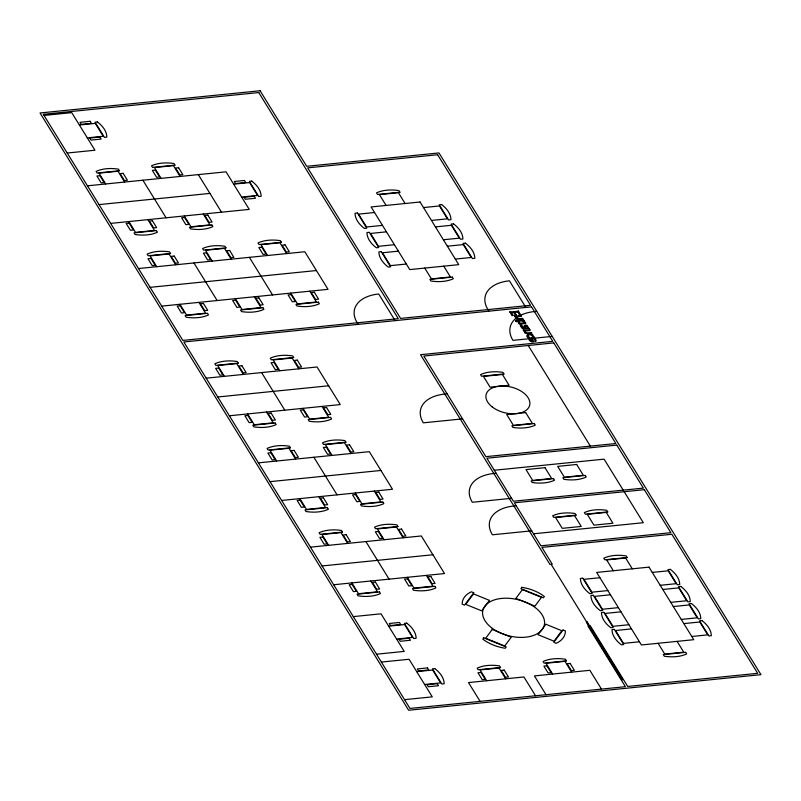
<?xml version="1.0" encoding="UTF-8"?>
<svg xmlns="http://www.w3.org/2000/svg" width="801" height="801" viewBox="0 0 801 801"><rect width="100%" height="100%" fill="white"/><g stroke="black" fill="none" stroke-linecap="round" stroke-linejoin="round"><path stroke-width="1.2" d="M533.927 337.231L532.925 335.098A2.733 1.612 13.7 0 0 531.303 334.327C528.79 333.096 524.435 335.739 528.229 337.802L529.541 337.281L528.199 336.851L527.949 335.489C531.143 332.996 532.495 337.161 533.927 337.231L534.017 336.831M513.061 315.183L511.959 315.694L509.826 311.679M512.96 315.584L511.308 312.34M516.285 314.653L515.183 315.153L513.641 312.11M516.184 315.053L514.653 312M515.834 316.525L515.023 316.996L514.673 315.864M519.609 322.332L518.617 322.823L517.786 321.471L515.954 321.662L515.594 320.53M520.58 314.433L519.479 314.933L517.816 311.689M515.734 316.926C514.763 320.72 521.381 319.289 523.073 319.028L522.622 318.297C521.161 318.498 515.233 319.909 516.745 316.425M520.48 314.833L518.347 310.818M515.504 320.931L517.336 320.74L517.136 319.849M518.778 320.981L518.678 321.381C521.481 319.819 523.173 321.762 524.955 322.182L523.564 320.47L518.227 320.65L518.027 319.759M520.45 323.594L519.398 324.085L519.048 322.953M516.645 316.826L521.421 316.345L521.071 315.214M521.621 325.136L520.5 325.256M521.531 325.536L521.351 323.504M529.161 328.33L523.123 329.051L521.411 327.619L520.99 325.857M524.505 328.03L522.663 327.929L522.082 325.747M524.555 330.653L523.744 331.133L523.393 330.002M521.261 323.904L525.796 323.444L525.446 322.312M525.266 328.34C522.823 325.717 528.32 325.627 527.038 328.16L525.356 327.939M524.455 331.053C523.494 334.858 530.112 333.426 531.794 333.166L531.343 332.435C529.882 332.635 523.954 334.047 525.466 330.563M529.06 328.73L528.029 327.669M525.366 330.963L530.142 330.483L529.791 329.351M531.053 338.693L530.002 339.183L530.032 340.095L532.475 340.986L531.153 338.292M535.208 341.386C538.172 341.496 533.786 336.17 530.632 337.982C526.527 339.063 531.303 343.018 533.736 341.616L531.974 338.212M535.178 341.336L534.547 339.224A1.962 1.161 13.7 0 0 533.396 338.683L531.884 338.613M520.35 323.994L520.4 325.657M527.929 328.07C529.341 324.525 521.101 324.735 524.405 328.43M44.025 115.444L71.74 112.641L94.939 150.228L67.224 153.031M79.369 124.996L95.309 123.384L103.249 136.26L87.309 137.872M87.449 185.812L226.042 171.814L249.241 209.401L110.648 223.399M233.672 184.17L249.612 182.558L257.562 195.434L241.622 197.046M99.054 204.605L209.922 193.411M374.538 212.515L358.608 214.127L366.548 227.003L382.488 225.391M423.519 207.569L439.459 205.957L447.399 218.833L431.459 220.445M386.462 231.839L370.523 233.441L378.472 246.318L394.412 244.706M435.434 226.893L451.374 225.281L459.323 238.157L443.384 239.759M138.503 268.545L304.821 251.744L328.02 289.341L161.702 306.132M398.387 251.154L382.447 252.766L390.387 265.642L406.327 264.03M447.358 246.207L463.298 244.595L471.248 257.471L455.308 259.083M150.107 287.339L316.425 270.538M509.726 312.08L518.247 311.209M511.208 312.74L513.541 312.51M514.552 312.4L517.716 312.08M536.73 311.339L534.427 311.569A40.821 24.11 13.7 0 0 512.93 340.365L552.199 336.4M514.572 316.265L520.97 315.614M517.035 320.25L517.927 320.16M518.948 323.354L525.346 322.713M520.89 326.257L522.012 326.197M523.293 330.402L529.691 329.752M206.167 378.182L317.046 366.988L340.245 404.575L229.366 415.779M217.772 396.986L328.65 385.782M447.118 393.812L444.815 394.052A40.821 24.11 13.7 0 0 423.318 422.838L462.588 418.873M258.423 462.858L369.301 451.664L392.5 489.251L281.622 500.455M270.027 481.651L380.906 470.457M494.287 470.247L604.094 459.153L623.218 490.152M496.139 473.241L493.827 473.481A40.821 24.11 13.7 0 0 472.34 502.267L511.609 498.302M516.214 505.771L513.902 506.002A40.821 24.11 13.7 0 0 492.405 534.798L531.674 530.833M310.448 547.163L421.326 535.959L444.525 573.556L333.647 584.75M533.506 533.796L643.313 522.713L624.189 491.714M322.042 565.957L432.92 554.753M599.909 577.711L583.969 579.313L591.919 592.189L607.859 590.587M652.254 572.425L668.194 570.813L676.144 583.689L660.204 585.301M353.311 616.61L381.026 613.816L404.225 651.403L376.51 654.207M610.442 594.773L594.502 596.385L602.452 609.251L618.382 607.649M662.787 589.486L678.727 587.874L686.667 600.75L670.727 602.362M388.655 626.172L404.595 624.56L412.545 637.436L396.605 639.048M620.965 611.834L605.035 613.446L612.975 626.322L628.915 624.71M673.311 606.547L689.25 604.935L697.2 617.811L681.261 619.423M631.498 628.895L615.558 630.507L623.508 643.383L639.448 641.771M683.844 623.609L699.784 621.997L707.734 634.873L691.794 636.485M381.366 662.067L409.081 659.273L432.28 696.86L404.555 699.663M416.71 671.628L432.65 670.016L440.59 682.893L424.65 684.505M525.176 325.066L526.878 325.296M529.972 333.767L531.403 333.927A2.733 1.612 13.7 0 1 532.014 334.117M523.283 319.949L524.285 320.43M533.616 337.601L534.818 338.082M525.867 307.434L509.426 280.811A40.821 24.11 13.7 0 0 487.939 309.597L488.9 311.168M518.678 321.381L519.509 322.733M528.239 345.491L590.337 446.107M632.319 568.83L625.651 558.017L606.657 559.939L613.336 570.743M677.085 641.371L683.754 652.174L664.77 654.097L658.102 643.293M405.086 203.514L398.417 192.711L379.424 194.623L386.102 205.436M443.754 266.162L450.422 276.976L431.429 278.888L424.76 268.085M551.138 564.355L589.075 625.831M395.133 320.64L378.703 294.007A40.821 24.11 13.7 0 0 357.216 322.803L358.177 324.365M601.471 689.11L589.866 670.307L534.427 675.914L546.032 694.707M571.644 672.149L564.975 661.346L545.982 663.258L552.65 674.072M286.598 253.587L279.929 242.783L260.936 244.695L267.614 255.509M309.797 291.184L316.465 301.987L297.481 303.899L290.813 293.096M535.539 695.769L523.944 676.965L468.505 682.572L480.099 701.366M198.328 174.618L221.527 212.205M249.381 257.341L272.58 294.938M505.721 678.807L499.043 668.004L480.059 669.916L486.728 680.73M180.105 176.45L173.437 165.647L154.443 167.559L161.111 178.373M203.304 214.047L209.972 224.851L190.978 226.773L184.31 215.96M231.159 259.184L224.49 248.38L205.497 250.292L212.175 261.106M254.358 296.781L261.026 307.584L242.042 309.506L235.374 298.693M298.823 368.83L292.155 358.017L273.161 359.939L279.829 370.743M322.022 406.417L328.69 417.231L309.707 419.143L303.028 408.34M351.078 453.506L344.41 442.693L325.416 444.615L332.085 455.419M374.277 491.093L380.946 501.907L361.952 503.819L355.284 493.015M403.103 537.801L396.425 526.998L377.441 528.91L384.11 539.724M426.302 575.388L432.971 586.202L413.977 588.114L407.308 577.311M142.888 180.215L166.087 217.802M193.942 262.948L217.141 300.535M261.607 372.585L284.806 410.182M313.862 457.261L337.061 494.848M365.887 541.556L389.086 579.153M124.666 182.057L117.997 171.244L99.004 173.166L105.672 183.97M147.865 219.644L154.533 230.448L135.539 232.37L128.871 221.567M175.719 264.781L169.051 253.977L150.067 255.899L156.736 266.703M198.918 302.377L205.587 313.181L186.603 315.103L179.935 304.29M243.384 374.427L236.716 363.624L217.722 365.536L224.39 376.34M266.583 412.014L273.251 422.828L254.267 424.74L247.589 413.937M295.639 459.103L288.971 448.29L269.977 450.212L276.645 461.016M318.838 496.69L325.506 507.504L306.523 509.416L299.844 498.612M347.664 543.398L340.996 532.595L322.002 534.507L328.67 545.321M370.863 580.995L377.531 591.799L358.538 593.721L351.869 582.908M473.741 592.76L464.53 605.105L462.167 604.144A31.87 18.823 13.7 0 1 471.378 591.799L473.741 592.76M473.521 593.901L465.721 604.365L481.701 610.863L489.511 600.41L473.521 593.901M483.764 637.826L482.793 639.128A31.87 18.823 13.7 0 0 505.261 648.269L506.232 646.968L483.764 637.826M521.892 587.343L520.92 588.645L543.398 597.786L544.37 596.485A31.87 18.823 13.7 0 0 521.892 587.343M492.225 629.476L485.676 638.257L504.72 646.007L511.268 637.226L492.225 629.476M522.442 589.606L515.884 598.387L534.928 606.137L541.486 597.356L522.442 589.606M545.841 624.239L538.032 634.702L554.022 641.2L561.831 630.747L545.841 624.239M563.013 629.997L553.801 642.342L556.164 643.303A31.87 18.823 13.7 0 0 565.376 630.958L563.013 629.997M260.095 90.753L40.05 112.981L408.64 710.247L760.95 674.662L438.978 152.931L306.713 166.298L260.095 90.753M258.753 92.556L43.324 114.313L182.858 340.415L398.287 318.658L258.753 92.556M90.163 121.291L80 122.313L81.251 124.355L91.414 123.324L90.163 121.291M97.432 121.942L95.079 122.183L104.45 137.371L106.813 137.131A31.87 18.823 13.7 0 0 97.432 121.942M99.885 137.051L89.722 138.072L90.974 140.105L101.136 139.084L99.885 137.051M119.499 170.743L97.091 173.006L96.11 171.414A31.87 18.823 13.7 0 1 118.518 169.151L119.499 170.743M174.938 165.146L152.53 167.409L151.549 165.807A31.87 18.823 13.7 0 1 173.957 163.544L174.938 165.146M99.905 175.679L96.901 175.99L101.156 182.878L104.16 182.578L99.905 175.679M123.144 173.336L120.14 173.637L124.395 180.535L127.399 180.225L123.144 173.336M155.344 170.082L152.34 170.393L156.596 177.281L159.599 176.981L155.344 170.082M178.583 167.739L175.579 168.04L179.835 174.928L182.838 174.628L178.583 167.739M437.636 154.733L307.674 167.86L400.59 318.418L530.552 305.291L437.636 154.733M244.465 180.465L234.303 181.487L235.554 183.529L245.717 182.498L244.465 180.465M251.734 181.116L249.381 181.356L258.753 196.545L261.116 196.305A31.87 18.823 13.7 0 0 251.734 181.116M254.187 196.225L244.025 197.246L245.286 199.279L255.449 198.258L254.187 196.225M399.919 192.21L377.511 194.473L376.53 192.871A31.87 18.823 13.7 0 1 398.938 190.608L399.919 192.21M129.161 223.079L126.157 223.389L130.413 230.277L133.417 229.977L129.161 223.079M152.4 220.736L149.397 221.036L153.652 227.925L156.646 227.624L152.4 220.736M184.6 217.482L181.597 217.782L185.852 224.68L188.856 224.37L184.6 217.482M207.839 215.139L204.836 215.439L209.081 222.328L212.085 222.027L207.839 215.139M420.074 202.002L371.103 206.948L409.772 269.597L458.743 264.65L420.074 202.002M156.445 230.608L134.037 232.871L135.029 234.473A31.87 18.823 13.7 0 0 157.427 232.21L156.445 230.608M211.885 225.011L189.477 227.274L190.458 228.866A31.87 18.823 13.7 0 0 212.866 226.603L211.885 225.011M357.406 213.016L355.043 213.256A31.87 18.823 13.7 0 0 364.425 228.445L366.778 228.205L357.406 213.016M441.581 204.515L439.228 204.756L448.6 219.945L450.953 219.704A31.87 18.823 13.7 0 0 441.581 204.515M369.321 232.33L366.968 232.57A31.87 18.823 13.7 0 0 376.35 247.769L378.703 247.529L369.321 232.33M453.506 223.829L451.143 224.07L460.525 239.269L462.878 239.028A31.87 18.823 13.7 0 0 453.506 223.829M170.553 253.476L148.155 255.739L147.164 254.137A31.87 18.823 13.7 0 1 169.572 251.874L170.553 253.476M225.992 247.879L203.584 250.142L202.603 248.54A31.87 18.823 13.7 0 1 225.011 246.277L225.992 247.879M281.431 242.282L259.023 244.545L258.042 242.943A31.87 18.823 13.7 0 1 280.45 240.68L281.431 242.282M150.968 258.413L147.965 258.723L152.22 265.612L155.214 265.311L150.968 258.413M174.207 256.07L171.204 256.37L175.449 263.269L178.453 262.958L174.207 256.07M206.408 252.816L203.404 253.116L207.649 260.015L210.653 259.704L206.408 252.816M229.647 250.473L226.643 250.773L230.888 257.662L233.892 257.361L229.647 250.473M261.847 247.219L258.843 247.519L263.088 254.418L266.092 254.107L261.847 247.219M285.076 244.876L282.082 245.176L286.327 252.065L289.331 251.764L285.076 244.876M381.246 251.654L378.893 251.894A31.87 18.823 13.7 0 0 388.265 267.083L390.618 266.843L381.246 251.654M465.421 243.154L463.068 243.384L472.44 258.583L474.803 258.343A31.87 18.823 13.7 0 0 465.421 243.154M452.335 277.126L429.927 279.389L430.908 280.991A31.87 18.823 13.7 0 0 453.316 278.728L452.335 277.126M180.215 305.812L177.211 306.112L181.467 313.011L184.47 312.71L180.215 305.812M203.454 303.469L200.45 303.769L204.706 310.658L207.709 310.357L203.454 303.469M235.654 300.215L232.65 300.515L236.906 307.414L239.91 307.103L235.654 300.215M258.893 297.872L255.889 298.172L260.145 305.061L263.149 304.76L258.893 297.872M291.093 294.618L288.09 294.918L292.345 301.807L295.349 301.506L291.093 294.618M314.332 292.265L311.329 292.575L315.584 299.464L318.588 299.163L314.332 292.265M207.499 313.341L185.091 315.604L186.082 317.196A31.87 18.823 13.7 0 0 208.49 314.933L207.499 313.341M262.938 307.744L240.53 310.007L241.522 311.599A31.87 18.823 13.7 0 0 263.93 309.336L262.938 307.744M318.377 302.147L295.97 304.41L296.961 306.002A31.87 18.823 13.7 0 0 319.359 303.739L318.377 302.147M531.514 306.863L183.829 341.977L409.982 708.444L625.411 686.687L587.924 625.951L590.227 625.711L627.714 686.457L757.676 673.331L671.849 534.267L541.897 547.383L552.289 564.234L549.987 564.475L420.535 354.703L552.8 341.346L531.514 306.863M238.217 363.113L215.809 365.376L214.828 363.784A31.87 18.823 13.7 0 1 237.236 361.521L238.217 363.113M293.657 357.516L271.249 359.779L270.267 358.187A31.87 18.823 13.7 0 1 292.675 355.924L293.657 357.516M218.623 368.06L215.629 368.36L219.874 375.248L222.878 374.948L218.623 368.06M241.862 365.707L238.858 366.017L243.114 372.906L246.117 372.605L241.862 365.707M274.062 362.463L271.068 362.763L275.314 369.651L278.317 369.351L274.062 362.463M297.301 360.11L294.297 360.42L298.553 367.309L301.556 367.008L297.301 360.11M553.761 342.908L423.809 356.034L485.897 456.65L615.859 443.534L553.761 342.908M503.939 373.977L481.531 376.24L480.54 374.638A31.87 18.823 13.7 0 1 502.948 372.375L503.939 373.977M502.427 374.478L483.444 376.39L490.112 387.203L509.096 385.281L502.427 374.478M247.879 415.459L244.876 415.759L249.131 422.648L252.135 422.347L247.879 415.459M271.118 413.106L268.115 413.416L272.37 420.305L275.374 420.004L271.118 413.106M303.319 409.852L300.315 410.162L304.57 417.051L307.574 416.75L303.319 409.852M326.558 407.509L323.554 407.809L327.809 414.708L330.803 414.397L326.558 407.509M275.164 422.978L252.756 425.241L253.747 426.843A31.87 18.823 13.7 0 0 276.145 424.58L275.164 422.978M330.603 417.381L308.195 419.644L309.186 421.246A31.87 18.823 13.7 0 0 331.584 418.983L330.603 417.381M525.696 412.605L506.713 414.517L513.381 425.321L532.365 423.409L525.696 412.605M290.473 447.789L268.065 450.052L267.083 448.46A31.87 18.823 13.7 0 1 289.491 446.197L290.473 447.789M345.912 442.192L323.504 444.455L322.523 442.863A31.87 18.823 13.7 0 1 344.931 440.6L345.912 442.192M534.277 423.569L511.869 425.832L512.86 427.424A31.87 18.823 13.7 0 0 535.268 425.161L534.277 423.569M270.878 452.735L267.884 453.036L272.13 459.924L275.133 459.624L270.878 452.735M294.117 450.382L291.113 450.693L295.369 457.581L298.373 457.281L294.117 450.382M326.317 447.138L323.314 447.439L327.569 454.327L330.573 454.027L326.317 447.138M349.556 444.785L346.553 445.086L350.808 451.984L353.812 451.674L349.556 444.785M616.82 445.096L486.868 458.222L513.411 501.236L643.373 488.109L616.82 445.096M544.98 467.674L525.987 469.586L532.665 480.4L551.649 478.477L544.98 467.674M576.67 464.47L557.686 466.392L564.355 477.196L583.338 475.273L576.67 464.47M300.135 500.134L297.131 500.435L301.386 507.323L304.39 507.023L300.135 500.134M323.374 497.781L320.37 498.082L324.625 504.98L327.629 504.67L323.374 497.781M355.574 494.527L352.57 494.838L356.825 501.726L359.829 501.426L355.574 494.527M378.813 492.184L375.809 492.485L380.064 499.383L383.058 499.073L378.813 492.184M553.561 478.638L531.153 480.9L532.144 482.492A31.87 18.823 13.7 0 0 554.542 480.23L553.561 478.638M585.251 475.434L562.843 477.696L563.834 479.298A31.87 18.823 13.7 0 0 586.242 477.036L585.251 475.434M327.419 507.654L305.011 509.917L306.002 511.519A31.87 18.823 13.7 0 0 328.4 509.256L327.419 507.654M382.858 502.057L360.45 504.32L361.431 505.922A31.87 18.823 13.7 0 0 383.839 503.659L382.858 502.057M644.334 489.681L514.382 502.808L540.925 545.821L670.888 532.695L644.334 489.681M342.498 532.094L320.09 534.357L319.108 532.755A31.87 18.823 13.7 0 1 341.516 530.492L342.498 532.094M397.937 526.497L375.529 528.76L374.548 527.158A31.87 18.823 13.7 0 1 396.946 524.895L397.937 526.497M322.903 537.03L319.899 537.331L324.155 544.229L327.158 543.919L322.903 537.03M346.142 534.688L343.138 534.988L347.394 541.877L350.397 541.576L346.142 534.688M378.342 531.433L375.339 531.734L379.594 538.632L382.598 538.322L378.342 531.433M401.581 529.091L398.578 529.391L402.833 536.28L405.837 535.979L401.581 529.091M576.079 515.123L553.671 517.386L552.68 515.784A31.87 18.823 13.7 0 1 575.088 513.521L576.079 515.123M607.769 511.919L585.361 514.182L584.38 512.59A31.87 18.823 13.7 0 1 606.788 510.327L607.769 511.919M574.567 515.624L555.584 517.536L562.252 528.35L581.236 526.427L574.567 515.624M606.267 512.42L587.273 514.342L593.942 525.146L612.935 523.233L606.267 512.42M352.16 584.43L349.156 584.73L353.401 591.629L356.405 591.318L352.16 584.43M375.399 582.087L372.395 582.387L376.64 589.276L379.644 588.975L375.399 582.087M407.599 578.833L404.595 579.133L408.84 586.022L411.844 585.721L407.599 578.833M430.828 576.48L427.834 576.79L432.079 583.679L435.083 583.378L430.828 576.48M627.153 557.516L604.755 559.779L603.764 558.187A31.87 18.823 13.7 0 1 626.172 555.924L627.153 557.516M379.444 591.959L357.036 594.222L358.017 595.814A31.87 18.823 13.7 0 0 380.425 593.551L379.444 591.959M434.883 586.352L412.475 588.615L413.456 590.217A31.87 18.823 13.7 0 0 435.864 587.954L434.883 586.352M649 567.138L596.655 572.425L641.421 644.975L693.766 639.689L649 567.138M582.768 578.212L580.415 578.442A31.87 18.823 13.7 0 0 589.796 593.641L592.149 593.401L582.768 578.212M670.317 569.361L667.964 569.601L677.336 584.8L679.699 584.56A31.87 18.823 13.7 0 0 670.317 569.361M593.301 595.273L590.948 595.503A31.87 18.823 13.7 0 0 600.319 610.702L602.682 610.462L593.301 595.273M680.85 586.432L678.497 586.662L687.869 601.861L690.222 601.621A31.87 18.823 13.7 0 0 680.85 586.432M399.449 622.467L389.286 623.488L390.538 625.531L400.7 624.5L399.449 622.467M406.718 623.118L404.365 623.358L413.737 638.547L416.099 638.307A31.87 18.823 13.7 0 0 406.718 623.118M603.834 612.334L601.471 612.575A31.87 18.823 13.7 0 0 610.853 627.764L613.206 627.523L603.834 612.334M691.383 603.493L689.02 603.724L698.402 618.923L700.755 618.682A31.87 18.823 13.7 0 0 691.383 603.493M409.171 638.217L399.008 639.248L400.26 641.281L410.432 640.259L409.171 638.217M587.203 622.007L586.312 622.097L621.926 679.799L622.818 679.709L587.203 622.007M614.357 629.396L612.004 629.636A31.87 18.823 13.7 0 0 621.386 644.825L623.739 644.585L614.357 629.396M701.906 620.555L699.553 620.795L708.925 635.984L711.288 635.744A31.87 18.823 13.7 0 0 701.906 620.555M427.494 667.914L417.331 668.945L418.593 670.978L428.755 669.956L427.494 667.914M434.773 668.575L432.42 668.805L441.792 684.004L444.144 683.764A31.87 18.823 13.7 0 0 434.773 668.575M500.555 667.503L478.147 669.766L477.166 668.164A31.87 18.823 13.7 0 1 499.564 665.901L500.555 667.503M566.477 660.845L544.069 663.108L543.088 661.506A31.87 18.823 13.7 0 1 565.496 659.243L566.477 660.845M480.96 672.439L477.957 672.74L482.212 679.638L485.216 679.328L480.96 672.439M504.199 670.097L501.196 670.397L505.451 677.286L508.455 676.985L504.199 670.097M546.883 665.781L543.889 666.082L548.134 672.98L551.138 672.67L546.883 665.781M570.122 663.438L567.118 663.739L571.373 670.627L574.377 670.327L570.122 663.438M685.666 652.334L663.268 654.597L664.249 656.199A31.87 18.823 13.7 0 0 686.657 653.936L685.666 652.334M437.226 683.674L427.063 684.705L428.315 686.737L438.477 685.716L437.226 683.674M492.305 406.988A22.418 13.237 13.7 0 0 529.141 406.728A22.418 13.237 13.7 0 0 502.257 385.982A22.418 13.237 13.7 0 0 492.305 406.988M491.614 627.794A31.579 18.643 13.7 0 0 543.499 627.423A31.579 18.643 13.7 0 0 505.631 598.207A31.579 18.643 13.7 0 0 491.614 627.794"/></g></svg>
